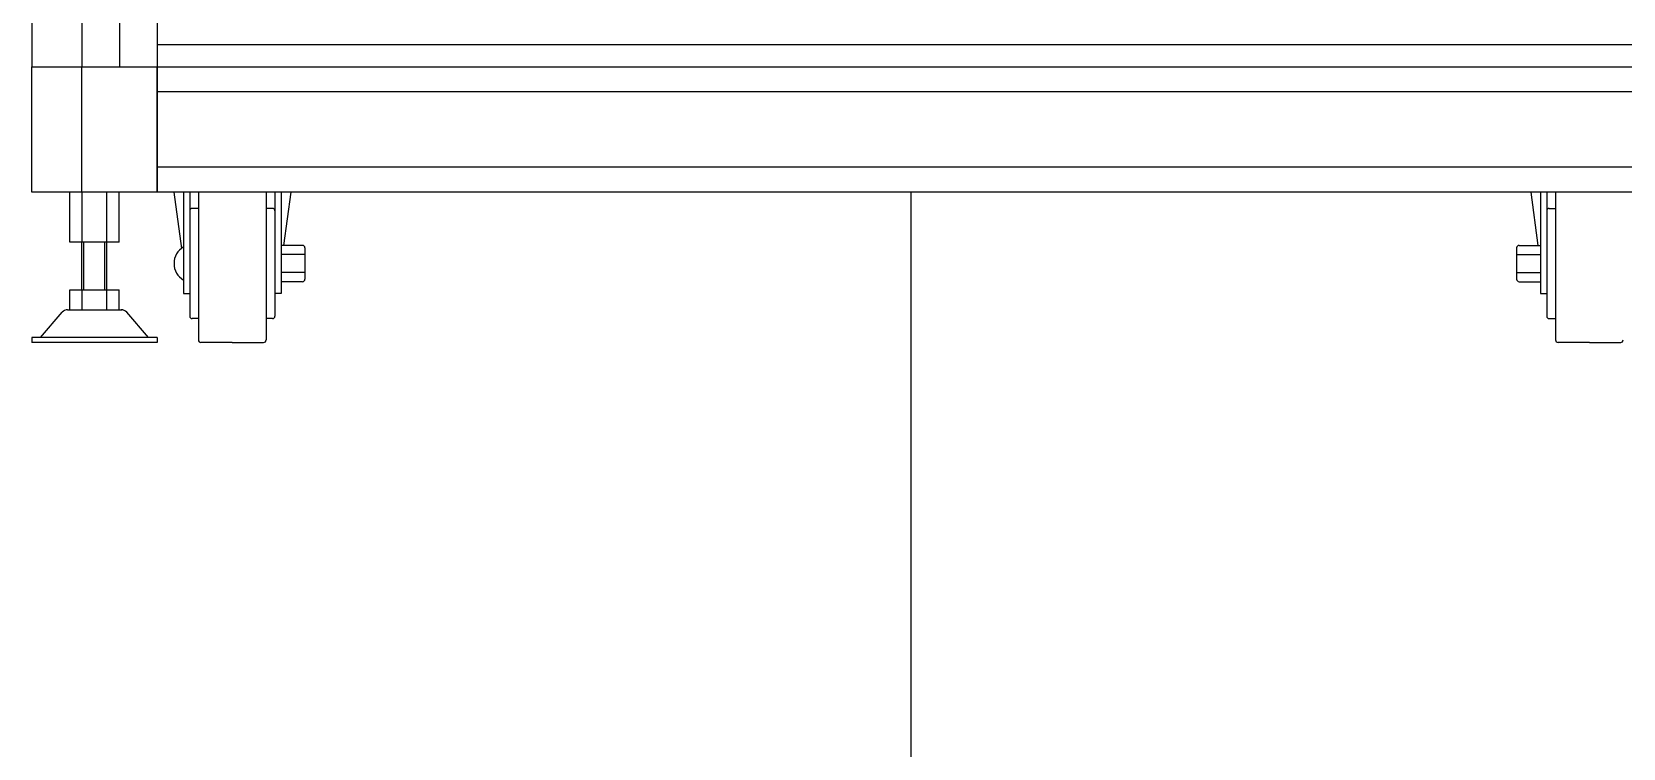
# Model space of a CAD drawing. Header units: millimetres. Extents: x 0 to 84100, y 0 to 59400.
# Drawn here: x 34275 to 34782, y 29560 to 29788 of the extents above; entities that cross this region are included whole.
import ezdxf

# ---------------------------------------------------------------- set-up
doc = ezdxf.new("R2010")
doc.units = ezdxf.units.MM
doc.header["$LTSCALE"] = 1000
doc.layers.add('S', color=4, linetype='Continuous')
doc.layers.add('SYM', color=3, linetype='Continuous')

# ---------------------------------------------------------------- blocks, each defined once
blk = doc.blocks.new('ST071')
for p, q in [((-233.43, 495.16), (-233.43, -421.96)), ((-220.12, 495.16), (-220.12, -421.96)), ((-200.15, 495.16), (-200.15, -421.96)), ((-210.14, 461.89), (-210.14, -421.96)), ((-200.15, -415.97), (200.15, -415.97)), ((-233.43, -421.96), (-200.15, -421.96)), ((-233.43, -455.23), (-233.43, -421.96)), ((-220.12, -455.23), (-220.12, -421.96)), ((-200.15, -421.96), (200.15, -421.96)), ((-200.15, -455.23), (-200.15, -421.96)), ((-200.15, -421.96), (-200.15, -455.23)), ((200.15, -428.61), (-200.15, -428.61)), ((200.15, -448.58), (-200.15, -448.58)), ((-200.15, -455.23), (-233.43, -455.23)), ((-223.32, -468.54), (-223.32, -455.23)), ((-220.06, -468.54), (-220.06, -455.23)), ((-213.53, -468.54), (-213.53, -455.23)), ((-210.26, -468.54), (-210.26, -455.23)), ((200.15, -455.23), (-200.15, -455.23)), ((-195.71, -455.23), (-193.72, -470.19)), ((-193.17, -455.23), (-193.17, -482.19)), ((-191.5, -455.23), (-191.5, -488.18)), ((-189.17, -455.23), (-189.17, -494.5)), ((-171.2, -455.23), (-171.2, -494.5)), ((-168.88, -455.23), (-168.88, -488.18)), ((-167.21, -455.23), (-167.21, -482.19)), ((-164.67, -455.23), (-166.55, -469.38)), ((164.67, -455.23), (166.55, -469.38)), ((167.21, -455.23), (167.21, -482.19)), ((168.88, -455.23), (168.88, -488.18)), ((171.2, -455.23), (171.2, -494.5)), ((-189.17, -459.56), (-190.84, -459.56)), ((-169.54, -459.56), (-171.2, -459.56)), ((169.54, -459.56), (171.2, -459.56)), ((-210.26, -468.54), (-223.32, -468.54)), ((-220.12, -481.19), (-220.12, -468.54)), ((-219.59, -481.19), (-219.59, -468.54)), ((-214, -481.19), (-214, -468.54)), ((-213.47, -481.19), (-213.47, -468.54)), ((-161.55, -469.38), (-167.21, -469.38)), ((-160.89, -471.79), (-167.21, -471.79)), ((-160.89, -470.04), (-160.89, -478.36)), ((160.89, -470.04), (160.89, -478.36)), ((160.89, -471.79), (167.21, -471.79)), ((161.55, -469.38), (167.21, -469.38)), ((-160.89, -476.61), (-167.21, -476.61)), ((160.89, -476.61), (167.21, -476.61)), ((-223.32, -486.51), (-223.32, -481.19)), ((-223.32, -481.19), (-210.26, -481.19)), ((-220.06, -486.51), (-220.06, -481.19)), ((-213.53, -486.51), (-213.53, -481.19)), ((-210.26, -486.51), (-210.26, -481.19)), ((-161.55, -479.03), (-167.21, -479.03)), ((161.55, -479.03), (167.21, -479.03)), ((-193.17, -482.19), (-191.5, -482.19)), ((-167.21, -482.19), (-168.88, -482.19)), ((167.21, -482.19), (168.88, -482.19)), ((-231.1, -493.83), (-225.37, -487.13)), ((-223.92, -486.51), (-209.47, -486.51)), ((-202.48, -493.83), (-208.22, -487.13)), ((-189.17, -488.84), (-190.84, -488.84)), ((-169.54, -488.84), (-171.2, -488.84)), ((169.54, -488.84), (171.2, -488.84)), ((-200.15, -493.83), (-233.43, -493.83)), ((-233.43, -493.83), (-233.43, -495.16)), ((-233.43, -493.83), (-233.43, -495.16)), ((-200.15, -493.83), (-200.15, -495.16)), ((-200.15, -493.83), (-200.15, -495.16)), ((-200.15, -495.16), (-233.43, -495.16)), ((-180.19, -495.16), (-188.51, -495.16)), ((-180.19, -495.16), (-171.87, -495.16)), ((180.19, -495.16), (171.87, -495.16)), ((180.19, -495.16), (188.51, -495.16))]:
    blk.add_line(p, q)
for centre, radius, start, end in [((-190.84, -460.22), 0.666, 90, 180), ((-190.84, -460.22), 0.666, 90, 180), ((-169.54, -460.22), 0.666, 0, 90), ((169.54, -460.22), 0.666, 90, 180), ((-190.57, -474.2), 5.1, 120.5926, 239.4074), ((-161.55, -470.04), 0.666, 0, 90), ((161.55, -470.04), 0.666, 90, 180), ((-161.55, -478.36), 0.666, 270, 0), ((161.55, -478.36), 0.666, 180, 270), ((-223.92, -488.51), 2, 90, 136.4688), ((-223.92, -488.51), 2, 90, 136.4688), ((-209.66, -488.51), 2, 43.5312, 90), ((-209.66, -488.51), 2, 43.5312, 90), ((-190.84, -488.18), 0.666, 180, 270), ((-169.54, -488.18), 0.666, 270, 0), ((169.54, -488.18), 0.666, 180, 270), ((-188.51, -494.5), 0.666, 180, 270), ((-171.87, -494.5), 0.666, 270, 0), ((171.87, -494.5), 0.666, 180, 270), ((188.51, -494.5), 0.666, 270, 0)]:
    blk.add_arc(centre, radius, start, end)

msp = doc.modelspace()

# ---------------------------------------------------------------- linework, layer by layer
at = {"layer": 'S'}
msp.add_line((34554.77, 29736.89), (34554.77, 29276.79), dxfattribs=at)

# ---------------------------------------------------------------- block references
at = {"layer": 'SYM', "xscale": 1.2, "yscale": 1.2, "zscale": 1.2}
msp.add_blockref('ST071', (34554.77, 30283.17), dxfattribs=at)

doc.saveas('drawing.dxf')
